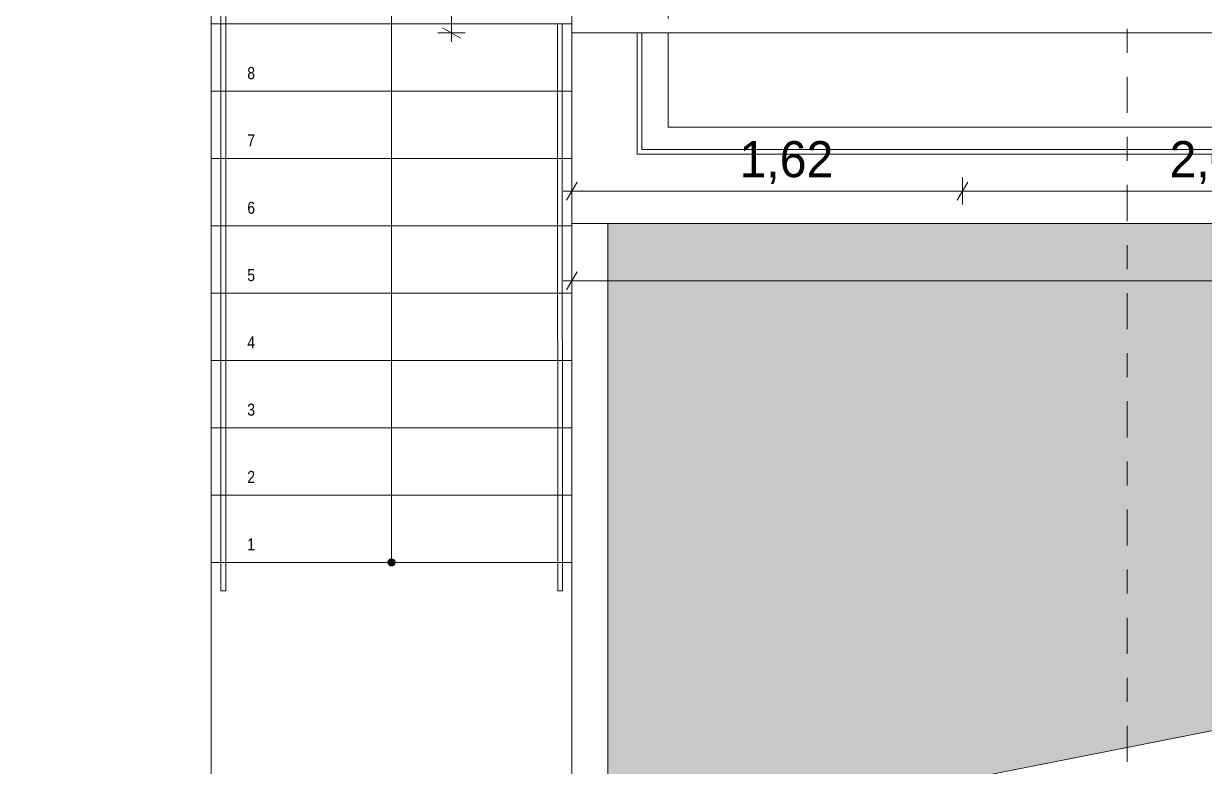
# Model space of a CAD drawing. Header units: metres. Extents: x -111189 to -108577, y -72951 to -72647.
# Drawn here: x -110680.617 to -110675.705, y -72942.313 to -72939.223 of the extents above; entities that cross this region are included whole.
import ezdxf

# ---------------------------------------------------------------- set-up
doc = ezdxf.new("R2010")
doc.units = ezdxf.units.M
doc.header["$MEASUREMENT"] = 0
doc.set_wipeout_variables(frame=1)
doc.linetypes.add('OTK - Traço Ponto CORTES_ALÇ', pattern=[0.6, 0.3, -0.15, 0, -0.15])
doc.linetypes.add('Wipeout_Contour', pattern=[1, 0, -1])
for name, color, linetype in [('Muro Não Confinante - MNC1_1_01 - TERRENO PROPOSTO', 7, 'Continuous'), ('Muro Não Confinante - MNC1_1_02 - PASSEIOS', 7, 'Continuous'), ('Muro Não Confinante - MNC1_1_03 - LAJES', 7, 'Continuous'), ('Muro Não Confinante - MNC1_1_04 - TECTO FALSO', 7, 'Continuous'), ('Muro Não Confinante - MNC1_1_06 - ESCADAS _ GUARDAS', 7, 'Continuous'), ('Muro Não Confinante - MNC1_1_06 - GUARDA_CORRIMÃO', 7, 'Continuous'), ('Muro Não Confinante - MNC1_1_07 - MUROS', 7, 'Continuous'), ('Muro Não Confinante - MNC1_1_12 - COTAS GERAIS', 7, 'Continuous'), ('Planta Piso -1_1_01 - TERRENO PROPOSTO', 7, 'Continuous'), ('Planta Piso -1_1_14 - CORTES.Marcadores', 7, 'Continuous')]:
    doc.layers.add(name, color=color, linetype=linetype)
doc.styles.add('ESTILO_GERADO_1', font='ARIALN.TTF')
doc.styles.add('ESTILO_GERADO_3', font='AGENCYR.TTF')

msp = doc.modelspace()

# ---------------------------------------------------------------- linework, layer by layer
at = {"layer": 'Muro Não Confinante - MNC1_1_01 - TERRENO PROPOSTO', "color": 7, "linetype": 'Continuous', "lineweight": 13, "ltscale": 1000, "flags": 128}
msp.add_lwpolyline([(-110679.8367, -72935.6158), (-110679.8359, -72941.1839), (-110678.3359, -72941.1839), (-110678.3359, -72942.6896), (-110674.946, -72942.0203), (-110674.4451, -72941.9214), (-110673.7368, -72941.7815), (-110673.2142, -72941.6784), (-110672.226, -72941.4832), (-110671.9222, -72941.4233), (-110670.9858, -72941.2384), (-110670.8183, -72941.2053), (-110670.2317, -72941.0895)], dxfattribs=at)
at = {"layer": 'Muro Não Confinante - MNC1_1_03 - LAJES', "color": 7, "linetype": 'Continuous', "lineweight": 13, "ltscale": 1000, "flags": 128}
msp.add_lwpolyline([(-110677.9359, -72939.2018), (-110677.9359, -72938.6639), (-110678.3359, -72938.6639), (-110678.3359, -72940.0539), (-110671.5859, -72940.0539), (-110671.5859, -72939.2539), (-110666.9859, -72939.2539), (-110666.9859, -72935.2039), (-110667.3772, -72935.2039), (-110667.3772, -72938.8539), (-110671.9859, -72938.8539), (-110671.9859, -72939.6539), (-110677.9359, -72939.6539), (-110677.9359, -72939.2618)], dxfattribs=at)
at = {"layer": 'Muro Não Confinante - MNC1_1_06 - ESCADAS _ GUARDAS', "color": 254, "linetype": 'Continuous', "lineweight": 13, "ltscale": 1000}
for p, q in [((-110678.0643, -72939.2618), (-110678.0643, -72939.7662)), ((-110678.0443, -72939.7462), (-110678.0443, -72939.2618)), ((-110678.0643, -72939.7662), (-110671.8509, -72939.7662)), ((-110671.8709, -72939.7462), (-110678.0443, -72939.7462))]:
    msp.add_line(p, q, dxfattribs=at)
at = {"layer": 'Muro Não Confinante - MNC1_1_06 - ESCADAS _ GUARDAS', "color": 7, "linetype": 'Continuous', "lineweight": 13, "ltscale": 1000}
for p, q in [((-110678.0643, -72939.2618), (-110678.0643, -72939.7662)), ((-110678.0443, -72939.7462), (-110678.0443, -72939.2618)), ((-110678.0643, -72939.7662), (-110671.8509, -72939.7662)), ((-110671.8709, -72939.7462), (-110678.0443, -72939.7462))]:
    msp.add_line(p, q, dxfattribs=at)
at = {"layer": 'Muro Não Confinante - MNC1_1_07 - MUROS', "color": 7, "linetype": 'Continuous', "lineweight": 13, "ltscale": 1000, "flags": 128}
msp.add_lwpolyline([(-110678.3359, -72938.1512), (-110678.3359, -72942.6868), (-110678.1859, -72942.6573), (-110678.1859, -72940.0539)], dxfattribs=at)

# ---------------------------------------------------------------- next in the draw order: wipeouts: each hides what was drawn before it
at = {"color": 254, "linetype": 'Wipeout_Contour', "lineweight": 0, "ltscale": 1855691.141650434}
msp.add_wipeout([(-110685.6781, -72944.3431), (-110685.6781, -72945.8061), (-110683.0749, -72945.2887), (-110679.2595, -72944.5303), (-110678.0598, -72944.2918), (-110666.7459, -72942.043), (-110663.0568, -72941.3098), (-110660.2599, -72940.7538), (-110660.2599, -72939.3245), (-110663.3291, -72939.9305), (-110667.0209, -72940.6594), (-110678.3359, -72942.8934), (-110679.5359, -72943.1304), (-110683.3523, -72943.8839)], dxfattribs=at).dxf.layer = 'Muro Não Confinante - MNC1_1_02 - PASSEIOS'

# ---------------------------------------------------------------- next in the draw order: hatches: boundary and pattern name
at = {"layer": 'Planta Piso -1_1_01 - TERRENO PROPOSTO', "linetype": 'Continuous', "lineweight": 0, "true_color": 0xd7ebd2, "transparency": 33554539}
msp.add_hatch(color=254, dxfattribs=at).paths.add_polyline_path([(-110663.566, -72934.1966), (-110663.5684, -72933.5929), (-110663.5699, -72933.1934), (-110663.5702, -72933.1216), (-110663.571, -72932.9184), (-110663.5735, -72932.2988), (-110663.5836, -72929.7216), (-110663.5904, -72928.0039), (-110667.1859, -72928.0039), (-110667.3885, -72928.0039), (-110667.6094, -72928.0039), (-110667.8063, -72928.0039), (-110668.1985, -72928.0039), (-110668.3845, -72928.0039), (-110668.3845, -72928.0976), (-110667.1859, -72928.0976), (-110667.1859, -72928.4976), (-110668.3845, -72928.4976), (-110668.3846, -72928.6139), (-110667.1859, -72928.6139), (-110667.1859, -72929.0139), (-110668.3846, -72929.0139), (-110668.3846, -72929.1301), (-110667.1859, -72929.1301), (-110667.1859, -72929.5301), (-110668.3759, -72929.5301), (-110668.3759, -72929.6457), (-110668.3759, -72929.6464), (-110667.1859, -72929.6464), (-110667.1859, -72930.0464), (-110668.3848, -72930.0464), (-110668.3848, -72930.1626), (-110667.1859, -72930.1626), (-110667.1859, -72930.5626), (-110668.3848, -72930.5626), (-110668.3849, -72930.6789), (-110667.1859, -72930.6789), (-110667.1859, -72931.0789), (-110668.3849, -72931.0789), (-110668.3849, -72931.1952), (-110667.1859, -72931.1952), (-110667.1859, -72931.5952), (-110668.385, -72931.5952), (-110668.385, -72931.7114), (-110667.1859, -72931.7114), (-110667.1859, -72932.1114), (-110668.3851, -72932.1114), (-110668.3851, -72932.2277), (-110667.1859, -72932.2277), (-110667.1859, -72932.6277), (-110668.3851, -72932.6277), (-110668.3852, -72932.7439), (-110667.1859, -72932.7439), (-110667.1859, -72933.1439), (-110668.3852, -72933.1439), (-110668.3852, -72933.2439), (-110667.1859, -72933.2439), (-110667.1859, -72933.5239), (-110667.1859, -72933.8039), (-110667.1859, -72934.0839), (-110667.1859, -72934.3639), (-110667.1859, -72934.6439), (-110667.1859, -72934.9239), (-110667.1859, -72935.2039), (-110666.9859, -72935.2039), (-110666.9859, -72939.2539), (-110671.5859, -72939.2539), (-110671.5859, -72940.0539), (-110678.1859, -72940.0539), (-110678.1859, -72942.66), (-110674.946, -72942.0203), (-110663.53, -72939.7663), (-110663.5401, -72938.9649), (-110663.5504, -72938.1539), (-110663.556, -72936.7258), (-110663.5578, -72936.2737), (-110663.5594, -72935.8568)])

# ---------------------------------------------------------------- next in the draw order: linework, layer by layer
at = {"layer": 'Muro Não Confinante - MNC1_1_07 - MUROS', "color": 7, "linetype": 'Continuous', "lineweight": 13, "ltscale": 1000, "flags": 128}
msp.add_lwpolyline([(-110678.3565, -72942.6937), (-110678.3174, -72942.8899), (-110663.5289, -72939.97), (-110663.53, -72939.7663)], close=True, dxfattribs=at)
at = {"layer": 'Muro Não Confinante - MNC1_1_12 - COTAS GERAIS', "color": 7, "linetype": 'Continuous', "lineweight": 5, "ltscale": 1000}
for p, q in [((-110676.7109, -72939.9759), (-110676.7109, -72939.8634)), ((-110676.6893, -72939.8821), (-110676.7326, -72939.9571)), ((-110676.7109, -72939.9196), (-110674.7109, -72939.9196))]:
    msp.add_line(p, q, dxfattribs=at)
at = {"layer": 'Planta Piso -1_1_14 - CORTES.Marcadores', "color": 7, "linetype": 'OTK - Traço Ponto CORTES_ALÇ', "lineweight": 5, "ltscale": 0.5}
msp.add_line((-110676.0264, -72921.444), (-110676.0264, -72943.4197), dxfattribs=at)

# ---------------------------------------------------------------- next in the draw order: texts
at = {"layer": 'Muro Não Confinante - MNC1_1_12 - COTAS GERAIS', "color": 7, "linetype": 'Continuous', "lineweight": 5, "char_height": 0.15, "attachment_point": 7, "style": 'ESTILO_GERADO_3'}
for s, insert, width in [('\\A1;{\\pql;\\fAgency FB|b0|i0|c0|p0;\\W1.000000;1,62}', (-110677.6385, -72939.8896), 0.230226), ('\\A1;{\\pql;\\fAgency FB|b0|i0|c0|p0;\\W1.000000;2,00}', (-110675.8495, -72939.8896), 0.277166)]:
    msp.add_mtext(s, dxfattribs=dict(at, insert=insert, width=width))

# ---------------------------------------------------------------- next in the draw order: wipeouts: each hides what was drawn before it
at = {"color": 254, "linetype": 'Wipeout_Contour', "lineweight": 0, "ltscale": 1060420.378260155}
msp.add_wipeout([(-110683.1319, -72938.1539), (-110683.1473, -72942.4934), (-110679.8359, -72942.4934), (-110679.8359, -72941.1839), (-110679.8359, -72935.6158), (-110678.3359, -72935.6158), (-110678.3359, -72934.6613), (-110683.1194, -72934.6443)], dxfattribs=at).dxf.layer = 'Muro Não Confinante - MNC1_1_07 - MUROS'

# ---------------------------------------------------------------- next in the draw order: hatches: boundary and pattern name
at = {"layer": 'Muro Não Confinante - MNC1_1_06 - ESCADAS _ GUARDAS', "linetype": 'Continuous', "lineweight": 13}
msp.add_hatch(color=255, dxfattribs=at).paths.add_polyline_path([(-110679.0709, -72941.4639, 1), (-110679.1009, -72941.4639, 1)])

# ---------------------------------------------------------------- next in the draw order: linework, layer by layer
at = {"layer": 'Muro Não Confinante - MNC1_1_06 - ESCADAS _ GUARDAS', "color": 7, "linetype": 'Continuous', "lineweight": 13, "ltscale": 1000}
for p, q in [((-110678.3359, -72941.1839), (-110679.8359, -72941.1839)), ((-110679.8359, -72941.1839), (-110679.8359, -72941.4639)), ((-110679.8359, -72941.1839), (-110678.3359, -72941.1839)), ((-110679.0859, -72941.4639), (-110679.0859, -72941.1839)), ((-110678.3359, -72941.4639), (-110678.3359, -72941.1839)), ((-110679.8359, -72941.4639), (-110678.3359, -72941.4639)), ((-110679.7959, -72941.5819), (-110679.7759, -72941.5819))]:
    msp.add_line(p, q, dxfattribs=at)
at = {"layer": 'Muro Não Confinante - MNC1_1_06 - ESCADAS _ GUARDAS', "color": 254, "linetype": 'Continuous', "lineweight": 13, "ltscale": 1000}
msp.add_line((-110679.7959, -72941.5819), (-110679.7759, -72941.5819), dxfattribs=at)
at = {"layer": 'Muro Não Confinante - MNC1_1_06 - ESCADAS _ GUARDAS', "color": 7, "linetype": 'Continuous', "lineweight": 13, "ltscale": 1000, "flags": 128}
msp.add_lwpolyline([(-110679.0709, -72941.4639, 1), (-110679.1009, -72941.4639, 1)], format="xyb", close=True, dxfattribs=at)
at = {"layer": 'Muro Não Confinante - MNC1_1_06 - GUARDA_CORRIMÃO', "color": 7, "linetype": 'Continuous', "lineweight": 13, "ltscale": 1000}
msp.add_line((-110678.3946, -72941.5819), (-110678.3746, -72941.5819), dxfattribs=at)
at = {"layer": 'Muro Não Confinante - MNC1_1_06 - GUARDA_CORRIMÃO', "color": 254, "linetype": 'Continuous', "lineweight": 13, "ltscale": 1000}
msp.add_line((-110678.3946, -72941.5819), (-110678.3746, -72941.5819), dxfattribs=at)
at = {"layer": 'Muro Não Confinante - MNC1_1_07 - MUROS', "color": 7, "linetype": 'Continuous', "lineweight": 13, "ltscale": 1000, "flags": 128}
msp.add_lwpolyline([(-110683.1319, -72938.1539), (-110683.1194, -72934.6443), (-110678.3359, -72934.6613), (-110678.3359, -72935.6158), (-110679.8359, -72935.6158), (-110679.8359, -72941.1839), (-110679.8359, -72942.4934), (-110683.1473, -72942.4934)], close=True, dxfattribs=at)

# ---------------------------------------------------------------- next in the draw order: texts
at = {"layer": 'Muro Não Confinante - MNC1_1_06 - ESCADAS _ GUARDAS', "color": 7, "linetype": 'Continuous', "lineweight": 13, "insert": (-110679.6859, -72941.3886), "char_height": 0.05, "attachment_point": 4, "rotation": 360, "style": 'ESTILO_GERADO_1'}
msp.add_mtext('\\A1;{\\pql;\\fArial Narrow|b0|i0|c0|p0;\\W1.000000;1}', dxfattribs=at)

# ---------------------------------------------------------------- next in the draw order: wipeouts: each hides what was drawn before it
at = {"color": 254, "linetype": 'Wipeout_Contour', "lineweight": 0, "ltscale": 795305.123755}
msp.add_wipeout([(-110679.8359, -72935.6158), (-110679.8359, -72941.0755), (-110679.6859, -72941.0864), (-110679.6859, -72935.7658), (-110678.3359, -72935.7658), (-110678.3359, -72935.6158)], dxfattribs=at).dxf.layer = 'Muro Não Confinante - MNC1_1_07 - MUROS'

# ---------------------------------------------------------------- next in the draw order: linework, layer by layer
at = {"layer": 'Muro Não Confinante - MNC1_1_03 - LAJES', "color": 7, "linetype": 'Continuous', "lineweight": 13, "ltscale": 1000, "flags": 128}
msp.add_lwpolyline([(-110678.3359, -72939.2618), (-110673.0859, -72939.2618), (-110673.0859, -72938.1539), (-110678.3359, -72938.1539)], close=True, dxfattribs=at)
at = {"layer": 'Muro Não Confinante - MNC1_1_04 - TECTO FALSO', "color": 7, "linetype": 'Continuous', "lineweight": 13, "ltscale": 1000, "flags": 128}
msp.add_lwpolyline([(-110677.9359, -72939.2618), (-110677.9359, -72939.6539), (-110671.9859, -72939.6539), (-110671.9859, -72938.8539), (-110667.3772, -72938.8539), (-110667.3772, -72935.2039), (-110666.9859, -72935.2039), (-110666.9859, -72939.2539), (-110671.5859, -72939.2539), (-110671.5859, -72940.0539), (-110678.3359, -72940.0539), (-110678.3359, -72938.6639), (-110677.9359, -72938.6639), (-110677.9359, -72939.2018)], dxfattribs=at)
at = {"layer": 'Muro Não Confinante - MNC1_1_06 - ESCADAS _ GUARDAS', "color": 7, "linetype": 'Continuous', "lineweight": 13, "ltscale": 1000}
for p, q in [((-110679.7959, -72938.65), (-110679.7959, -72941.5819)), ((-110679.7759, -72941.5819), (-110679.7759, -72938.65)), ((-110679.8359, -72938.9439), (-110679.8359, -72939.2239)), ((-110679.0859, -72941.1839), (-110679.0859, -72938.9439)), ((-110678.3359, -72939.2239), (-110678.3359, -72938.9439)), ((-110678.3359, -72939.2239), (-110679.8359, -72939.2239)), ((-110679.8359, -72939.2239), (-110679.8359, -72939.5039)), ((-110679.8359, -72939.2239), (-110678.3359, -72939.2239)), ((-110678.3359, -72939.5039), (-110678.3359, -72939.2239)), ((-110678.3359, -72939.5039), (-110679.8359, -72939.5039)), ((-110679.8359, -72939.5039), (-110679.8359, -72939.7839)), ((-110679.8359, -72939.5039), (-110678.3359, -72939.5039)), ((-110678.3359, -72939.7839), (-110678.3359, -72939.5039)), ((-110678.3359, -72939.7839), (-110679.8359, -72939.7839)), ((-110679.8359, -72939.7839), (-110679.8359, -72940.0639)), ((-110679.8359, -72939.7839), (-110678.3359, -72939.7839)), ((-110678.3359, -72940.0639), (-110678.3359, -72939.7839)), ((-110678.3359, -72940.0639), (-110679.8359, -72940.0639)), ((-110679.8359, -72940.0639), (-110679.8359, -72940.3439)), ((-110679.8359, -72940.0639), (-110678.3359, -72940.0639)), ((-110678.3359, -72940.3439), (-110678.3359, -72940.0639)), ((-110678.3359, -72940.3439), (-110679.8359, -72940.3439)), ((-110679.8359, -72940.3439), (-110679.8359, -72940.6239)), ((-110679.8359, -72940.3439), (-110678.3359, -72940.3439)), ((-110678.3359, -72940.6239), (-110678.3359, -72940.3439)), ((-110678.3359, -72940.6239), (-110679.8359, -72940.6239)), ((-110679.8359, -72940.6239), (-110679.8359, -72940.9039)), ((-110679.8359, -72940.6239), (-110678.3359, -72940.6239)), ((-110678.3359, -72940.9039), (-110678.3359, -72940.6239)), ((-110678.3359, -72940.9039), (-110679.8359, -72940.9039)), ((-110679.8359, -72940.9039), (-110679.8359, -72941.1839)), ((-110679.8359, -72940.9039), (-110678.3359, -72940.9039)), ((-110678.3359, -72941.1839), (-110678.3359, -72940.9039))]:
    msp.add_line(p, q, dxfattribs=at)
at = {"layer": 'Muro Não Confinante - MNC1_1_06 - ESCADAS _ GUARDAS', "color": 254, "linetype": 'Continuous', "lineweight": 13, "ltscale": 1000}
for p, q in [((-110679.7959, -72938.65), (-110679.7959, -72941.5819)), ((-110679.7759, -72941.5819), (-110679.7759, -72938.65))]:
    msp.add_line(p, q, dxfattribs=at)
at = {"layer": 'Muro Não Confinante - MNC1_1_06 - GUARDA_CORRIMÃO', "color": 7, "linetype": 'Continuous', "lineweight": 13, "ltscale": 1000}
for p, q in [((-110678.3759, -72939.2241), (-110678.3959, -72939.2242)), ((-110678.3959, -72939.2242), (-110678.3958, -72939.4976)), ((-110678.3758, -72939.4976), (-110678.3759, -72939.2241)), ((-110678.3958, -72939.4976), (-110678.3946, -72941.5819)), ((-110678.3746, -72941.5819), (-110678.3758, -72939.4976))]:
    msp.add_line(p, q, dxfattribs=at)
at = {"layer": 'Muro Não Confinante - MNC1_1_06 - GUARDA_CORRIMÃO', "color": 254, "linetype": 'Continuous', "lineweight": 13, "ltscale": 1000}
for p, q in [((-110678.3759, -72939.2241), (-110678.3959, -72939.2242)), ((-110678.3959, -72939.2242), (-110678.3958, -72939.4976)), ((-110678.3758, -72939.4976), (-110678.3759, -72939.2241)), ((-110678.3958, -72939.4976), (-110678.3946, -72941.5819)), ((-110678.3746, -72941.5819), (-110678.3758, -72939.4976))]:
    msp.add_line(p, q, dxfattribs=at)
at = {"layer": 'Muro Não Confinante - MNC1_1_12 - COTAS GERAIS', "color": 7, "linetype": 'Continuous', "lineweight": 5, "ltscale": 1000}
for p, q in [((-110678.8365, -72938.1539), (-110678.8365, -72939.2618)), ((-110678.8928, -72939.2618), (-110678.7803, -72939.2618)), ((-110678.874, -72939.2401), (-110678.799, -72939.2834)), ((-110678.8365, -72939.2618), (-110678.8365, -72939.2985)), ((-110678.3359, -72939.9759), (-110678.3359, -72939.8634)), ((-110678.3726, -72939.9196), (-110678.3359, -72939.9196)), ((-110678.3143, -72939.8821), (-110678.3576, -72939.9571)), ((-110678.3359, -72939.9196), (-110676.7109, -72939.9196)), ((-110678.3143, -72940.2549), (-110678.3576, -72940.3299)), ((-110678.3359, -72940.3487), (-110678.3359, -72940.2362)), ((-110678.3726, -72940.2924), (-110678.3359, -72940.2924)), ((-110678.3359, -72940.2924), (-110668.3859, -72940.2924))]:
    msp.add_line(p, q, dxfattribs=at)

# ---------------------------------------------------------------- next in the draw order: texts
at = {"layer": 'Muro Não Confinante - MNC1_1_06 - ESCADAS _ GUARDAS', "color": 7, "linetype": 'Continuous', "lineweight": 13, "char_height": 0.05, "attachment_point": 4, "rotation": 360, "style": 'ESTILO_GERADO_1'}
for s, insert in [('\\A1;{\\pql;\\fArial Narrow|b0|i0|c0|p0;\\W1.000000;8}', (-110679.6859, -72939.429)), ('\\A1;{\\pql;\\fArial Narrow|b0|i0|c0|p0;\\W1.000000;7}', (-110679.6859, -72939.7089)), ('\\A1;{\\pql;\\fArial Narrow|b0|i0|c0|p0;\\W1.000000;6}', (-110679.6859, -72939.989)), ('\\A1;{\\pql;\\fArial Narrow|b0|i0|c0|p0;\\W1.000000;5}', (-110679.6859, -72940.2694)), ('\\A1;{\\pql;\\fArial Narrow|b0|i0|c0|p0;\\W1.000000;4}', (-110679.6859, -72940.5487)), ('\\A1;{\\pql;\\fArial Narrow|b0|i0|c0|p0;\\W1.000000;3}', (-110679.6859, -72940.829)), ('\\A1;{\\pql;\\fArial Narrow|b0|i0|c0|p0;\\W1.000000;2}', (-110679.6859, -72941.1086))]:
    msp.add_mtext(s, dxfattribs=dict(at, insert=insert))

doc.saveas('drawing.dxf')
